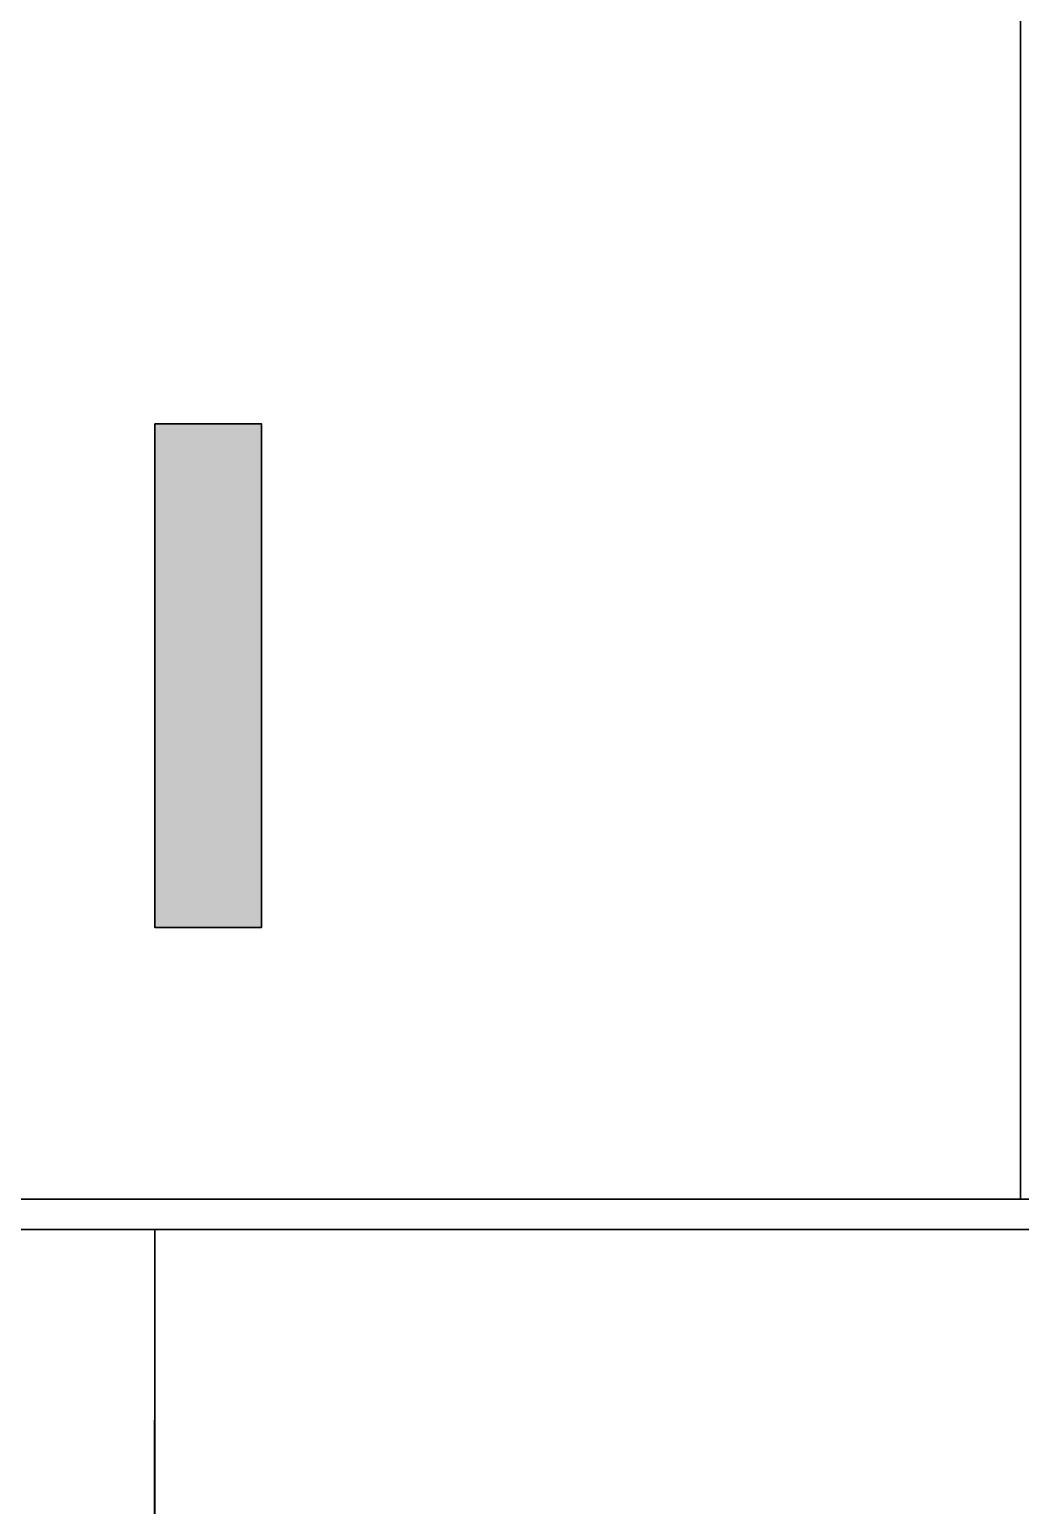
# Model space of a CAD drawing. Header units: millimetres. Extents: x -10496 to -5455, y -188 to 7293.
# Drawn here: x -8816 to -8324, y 4817 to 5550 of the extents above; entities that cross this region are included whole.
import ezdxf

# ---------------------------------------------------------------- set-up
doc = ezdxf.new("R2010")
doc.units = ezdxf.units.MM
for name, color, linetype, lineweight in [('00 KOLON TARARMA', 43, 'Continuous', 13), ('GJC_duvar', 10, 'Continuous', 30), ('GJC_kolon', 87, 'Continuous', 35), ('GJC_ölçüler', 253, 'Continuous', 5)]:
    doc.layers.add(name, color=color, linetype=linetype, lineweight=lineweight)
doc.layers.add('GJC ALAN', color=2, linetype='Continuous')

# ---------------------------------------------------------------- blocks, each defined once
blk = doc.blocks.new('rölöveteyit')
at = {"layer": '00 KOLON TARARMA'}
h = blk.add_hatch(dxfattribs=at)
h.set_pattern_fill('ANSI33', color=256, scale=2, angle=360, style=0)
h.set_pattern_definition([(45, (1742.308, -41769.38), (-8.980256, 8.980256), []), (45, (1751.288, -41769.38), (-8.980256, 8.980256), [6.35, -3.175])])
h.paths.add_polyline_path([(30417.04, -26995.68), (30420.03, -26995.68), (30420.03, -26985.67), (30348.04, -26985.67), (30348.04, -27055.68), (30362.04, -27055.68), (30417.04, -27055.68)])
h.paths.add_polyline_path([(30401.04, -26375.68), (30348.04, -26375.68), (30348.04, -26625.68), (30401.04, -26625.68)])
h.paths.add_polyline_path([(31913.04, -26564.48), (31913.04, -26375.68), (31860.04, -26375.68), (31860.04, -26625.68), (31913.04, -26625.68)])
h.paths.add_polyline_path([(32967.04, -27005.68), (32967.04, -26999.68), (32967.04, -26985.68), (32967.04, -26979.68), (32912.54, -26979.68), (32912.54, -26985.68), (32917.04, -26985.68), (32917.04, -27000.68), (32912.54, -27000.68), (32912.54, -27079.68), (32967.04, -27079.68)])
at = {"layer": 'GJC_kolon'}
blk.add_lwpolyline([(30348.04, -26375.68), (30401.04, -26375.68), (30401.04, -26625.68), (30348.04, -26625.68)], close=True, dxfattribs=at)
blk = doc.blocks.new('new ytong')
at = {"layer": 'GJC_duvar'}
blk.add_lwpolyline([(-19725.39, 5230.65), (-21282.33, 5230.65), (-21282.33, 5215.65), (-19725.39, 5215.65)], dxfattribs=at)

msp = doc.modelspace()

# ---------------------------------------------------------------- block references
at = {"layer": 'GJC_ölçüler'}
msp.add_blockref('rölöveteyit', (-39101.92, 31729.97), dxfattribs=at)

# ---------------------------------------------------------------- next in the draw order: block references
at = {"layer": 'GJC_duvar', "color": 41, "true_color": 0xf4ee51}
msp.add_blockref('new ytong', (11608.46, -261.26), dxfattribs=at)

# ---------------------------------------------------------------- next in the draw order: linework, layer by layer
at = {"layer": 'GJC ALAN', "color": 40, "lineweight": 30, "true_color": 0xf8d731}
msp.add_lwpolyline([(-8324.34, 4969.39), (-8324.34, 6403.42), (-8679.75, 6508.69), (-8686.66, 6485.13), (-8775, 6511.07), (-8768.62, 6532.61), (-9514.25, 6753.11), (-9634.33, 6749.55), (-9633.45, 6719.7), (-9733.42, 6717.26), (-9734.29, 6746.59), (-9839.88, 6744.88), (-9839.88, 5264.3), (-9734.88, 5264.3), (-9734.88, 5354.3), (-9673.87, 5354.3), (-9673.87, 4969.39)], close=True, dxfattribs=at)
for points in [[(-9274.05, 3818.75), (-8754.88, 3818.75), (-8753.88, 4954.39), (-9673.87, 4954.39)], [(-8753.88, 4744.31), (-8753.88, 4954.39), (-6045.17, 4954.39), (-6043.7, 4750.3)]]:
    msp.add_lwpolyline(points, dxfattribs=at)

doc.saveas('drawing.dxf')
